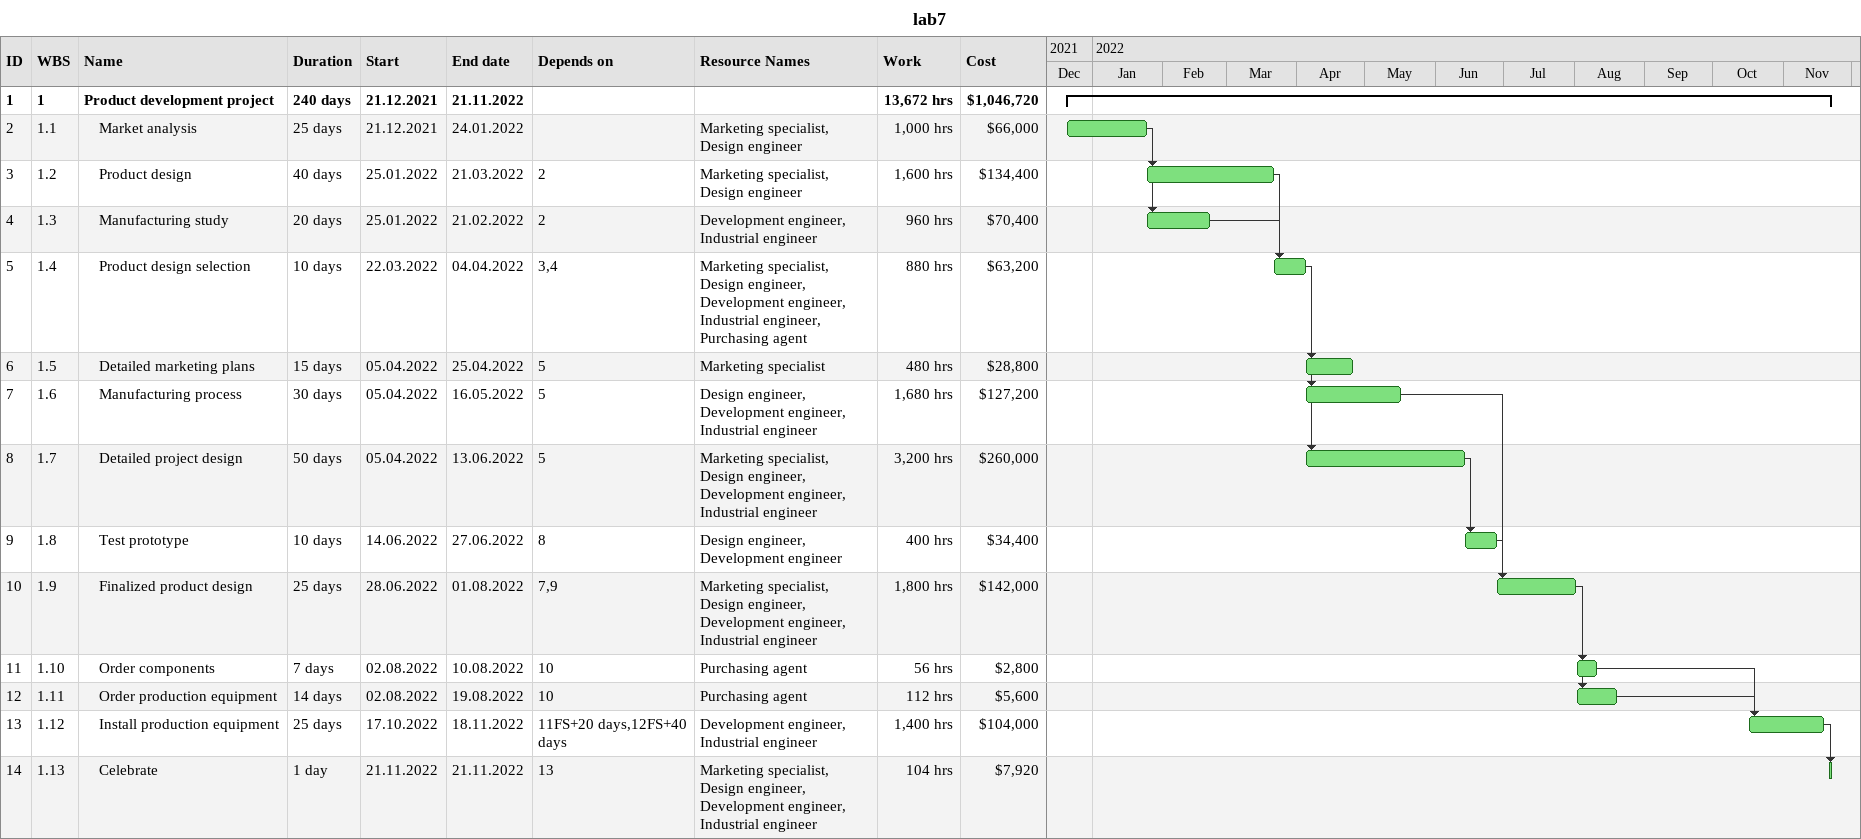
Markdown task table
lab7

| ID | WBS | Task | Duration | Start | Finish | Predecessors | Resources | Work (h) | Cost ($) |
|---|---|---|---|---|---|---|---|---|---|
| 1 | 1 | **Product development project** | 240d | 2021-12-21 | 2022-11-21 |  |  | 13672 | 1046720 |
| 2 | 1.1 | Market analysis | 25d | 2021-12-21 | 2022-01-24 |  | Marketing specialist, Design engineer | 1000 | 66000 |
| 3 | 1.2 | Product design | 40d | 2022-01-25 | 2022-03-21 | 2 | Marketing specialist, Design engineer | 1600 | 134400 |
| 4 | 1.3 | Manufacturing study | 20d | 2022-01-25 | 2022-02-21 | 2 | Development engineer, Industrial engineer | 960 | 70400 |
| 5 | 1.4 | Product design selection | 10d | 2022-03-22 | 2022-04-04 | 3, 4 | Marketing specialist, Design engineer, Development engineer, Industrial engineer, Purchasing agent | 880 | 63200 |
| 6 | 1.5 | Detailed marketing plans | 15d | 2022-04-05 | 2022-04-25 | 5 | Marketing specialist | 480 | 28800 |
| 7 | 1.6 | Manufacturing process | 30d | 2022-04-05 | 2022-05-16 | 5 | Design engineer, Development engineer, Industrial engineer | 1680 | 127200 |
| 8 | 1.7 | Detailed project design | 50d | 2022-04-05 | 2022-06-13 | 5 | Marketing specialist, Design engineer, Development engineer, Industrial engineer | 3200 | 260000 |
| 9 | 1.8 | Test prototype | 10d | 2022-06-14 | 2022-06-27 | 8 | Design engineer, Development engineer | 400 | 34400 |
| 10 | 1.9 | Finalized product design | 25d | 2022-06-28 | 2022-08-01 | 7, 9 | Marketing specialist, Design engineer, Development engineer, Industrial engineer | 1800 | 142000 |
| 11 | 1.10 | Order components | 7d | 2022-08-02 | 2022-08-10 | 10 | Purchasing agent | 56 | 2800 |
| 12 | 1.11 | Order production equipment | 14d | 2022-08-02 | 2022-08-19 | 10 | Purchasing agent | 112 | 5600 |
| 13 | 1.12 | Install production equipment | 25d | 2022-10-17 | 2022-11-18 | 11FS+20d, 12FS+40d | Development engineer, Industrial engineer | 1400 | 104000 |
| 14 | 1.13 | Celebrate | 1d | 2022-11-21 | 2022-11-21 | 13 | Marketing specialist, Design engineer, Development engineer, Industrial engineer | 104 | 7920 |
